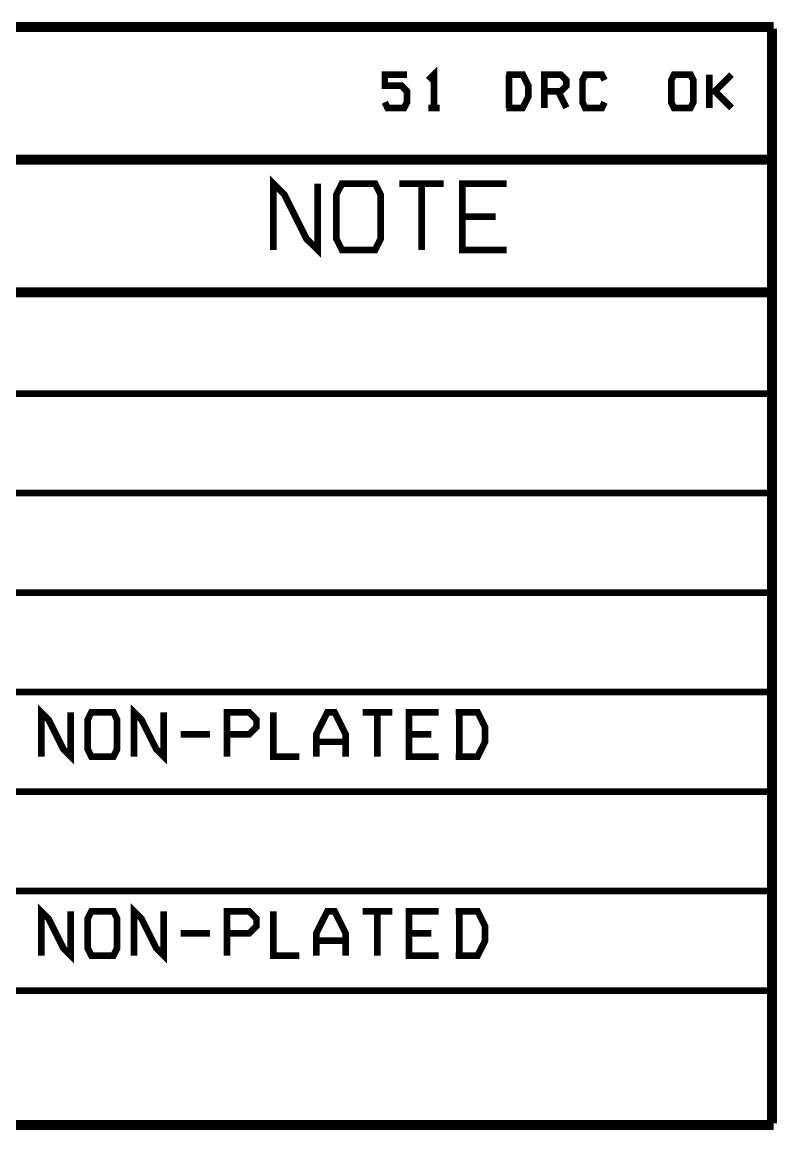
# Model space of a CAD drawing. Extents: x -6 to 196, y -52 to 46.
# Drawn here: x 60.77 to 89.66, y -52.32 to -9.91 of the extents above; entities that cross this region are included whole.
import ezdxf

# ---------------------------------------------------------------- set-up
doc = ezdxf.new("R2010")
doc.units = 0
doc.header["$MEASUREMENT"] = 0
doc.layers.add('22-304-1_DRD', color=7, linetype='CONTINUOUS')

msp = doc.modelspace()

# ---------------------------------------------------------------- linework, layer by layer
at = {"layer": '22-304-1_DRD', "const_width": 0.254}
for points in [[(89.535, -10.033), (-5.334, -10.033)], [(89.408, -10.16), (-5.207, -10.16)], [(89.408, -52.07), (89.408, -10.16)], [(89.535, -52.07), (89.535, -10.16)], [(74.65568, -12.97432), (74.75982, -13.18768), (75.39482, -13.18768), (75.5015, -12.97432), (75.5015, -12.55268), (75.29068, -12.33932), (74.65568, -12.33932), (74.65568, -11.91768), (75.5015, -11.91768)], [(76.53782, -13.18768), (76.53782, -11.91768), (76.327, -12.1285)], [(79.30134, -13.18768), (79.93634, -13.18768), (80.14716, -12.7635), (80.14716, -12.33932), (79.93634, -11.91768), (79.30134, -11.91768)], [(79.40548, -13.18768), (79.40548, -11.91768)], [(80.76184, -12.55268), (81.39684, -12.55268), (81.60766, -12.33932), (81.60766, -12.1285), (81.39684, -11.91768), (80.76184, -11.91768), (80.76184, -13.18768)], [(83.06816, -12.97432), (82.96148, -13.18768), (82.32648, -13.18768), (82.22234, -12.97432), (82.22234, -12.1285), (82.32648, -11.91768), (82.96148, -11.91768), (83.06816, -12.1285)], [(85.725, -13.18768), (85.61832, -12.97432), (85.61832, -12.1285), (85.725, -11.91768), (86.36, -11.91768), (86.46668, -12.1285), (86.46668, -12.97432), (86.36, -13.18768), (85.725, -13.18768)], [(87.07882, -11.91768), (87.07882, -13.18768)], [(87.92718, -13.18768), (87.29218, -12.55268), (87.92718, -11.91768)], [(81.29016, -12.55268), (81.60766, -13.18768)], [(76.75118, -13.18768), (76.327, -13.18768)], [(89.408, -15.113), (-5.207, -15.113)], [(89.408, -15.24), (-5.207, -15.24)], [(72.08266, -16.08582), (72.08266, -18.62582), (71.65848, -18.20418), (70.81266, -16.51), (70.38848, -16.08582), (70.38848, -18.62582)], [(73.01484, -18.62582), (72.80148, -18.20418), (72.80148, -16.51), (73.01484, -16.08582), (74.28484, -16.08582), (74.49566, -16.51), (74.49566, -18.20418), (74.28484, -18.62582), (73.01484, -18.62582)], [(76.90866, -16.08582), (75.21448, -16.08582)], [(76.06284, -18.62582), (76.06284, -16.08582)], [(79.32166, -18.62582), (77.62748, -18.62582), (77.62748, -16.08582), (79.32166, -16.08582)], [(78.89748, -17.35582), (77.62748, -17.35582)], [(89.408, -20.193), (-5.207, -20.193)], [(89.408, -20.32), (-5.207, -20.32)], [(89.408, -24.13), (-5.207, -24.13)], [(89.408, -27.94), (-5.207, -27.94)], [(89.408, -31.75), (-5.207, -31.75)], [(89.408, -35.56), (-5.207, -35.56)], [(62.63132, -36.33724), (62.63132, -38.02888), (62.34938, -37.74694), (61.7855, -36.61918), (61.50356, -36.33724), (61.50356, -38.02888)], [(66.18732, -36.33724), (66.18732, -38.02888), (65.90538, -37.74694), (65.3415, -36.61918), (65.05956, -36.33724), (65.05956, -38.02888)], [(63.42126, -38.02888), (63.28156, -37.74694), (63.28156, -36.61918), (63.42126, -36.33724), (64.26962, -36.33724), (64.40932, -36.61918), (64.40932, -37.74694), (64.26962, -38.02888), (63.42126, -38.02888)], [(68.61556, -37.18306), (69.46138, -37.18306), (69.74332, -36.90112), (69.74332, -36.61918), (69.46138, -36.33724), (68.61556, -36.33724), (68.61556, -38.02888)], [(71.38162, -38.02888), (70.39356, -38.02888), (70.39356, -36.33724)], [(73.15962, -38.02888), (73.15962, -37.18306), (72.73544, -36.33724), (72.4535, -36.33724), (72.02932, -37.18306), (72.02932, -38.02888)], [(74.93762, -36.33724), (73.80732, -36.33724)], [(74.3712, -38.02888), (74.3712, -36.33724)], [(76.71562, -38.02888), (75.58532, -38.02888), (75.58532, -36.33724), (76.71562, -36.33724)], [(77.36332, -38.02888), (78.20914, -38.02888), (78.49362, -37.465), (78.49362, -36.90112), (78.20914, -36.33724), (77.36332, -36.33724)], [(77.50556, -38.02888), (77.50556, -36.33724)], [(67.96532, -37.18306), (66.83756, -37.18306)], [(76.43114, -37.18306), (75.58532, -37.18306)], [(73.15962, -37.465), (72.02932, -37.465)], [(89.408, -39.37), (-5.207, -39.37)], [(89.408, -43.18), (-5.207, -43.18)], [(62.63132, -43.95724), (62.63132, -45.64888), (62.34938, -45.36694), (61.7855, -44.23918), (61.50356, -43.95724), (61.50356, -45.64888)], [(66.18732, -43.95724), (66.18732, -45.64888), (65.90538, -45.36694), (65.3415, -44.23918), (65.05956, -43.95724), (65.05956, -45.64888)], [(63.42126, -45.64888), (63.28156, -45.36694), (63.28156, -44.23918), (63.42126, -43.95724), (64.26962, -43.95724), (64.40932, -44.23918), (64.40932, -45.36694), (64.26962, -45.64888), (63.42126, -45.64888)], [(68.61556, -44.80306), (69.46138, -44.80306), (69.74332, -44.52112), (69.74332, -44.23918), (69.46138, -43.95724), (68.61556, -43.95724), (68.61556, -45.64888)], [(71.38162, -45.64888), (70.39356, -45.64888), (70.39356, -43.95724)], [(73.15962, -45.64888), (73.15962, -44.80306), (72.73544, -43.95724), (72.4535, -43.95724), (72.02932, -44.80306), (72.02932, -45.64888)], [(74.93762, -43.95724), (73.80732, -43.95724)], [(74.3712, -45.64888), (74.3712, -43.95724)], [(76.71562, -45.64888), (75.58532, -45.64888), (75.58532, -43.95724), (76.71562, -43.95724)], [(77.36332, -45.64888), (78.20914, -45.64888), (78.49362, -45.085), (78.49362, -44.52112), (78.20914, -43.95724), (77.36332, -43.95724)], [(77.50556, -45.64888), (77.50556, -43.95724)], [(67.96532, -44.80306), (66.83756, -44.80306)], [(73.15962, -45.085), (72.02932, -45.085)], [(76.43114, -44.80306), (75.58532, -44.80306)], [(89.408, -46.99), (-5.207, -46.99)], [(89.535, -52.197), (-5.334, -52.197)], [(89.408, -52.07), (-5.207, -52.07)]]:
    msp.add_lwpolyline(points, dxfattribs=at)

doc.saveas('drawing.dxf')
